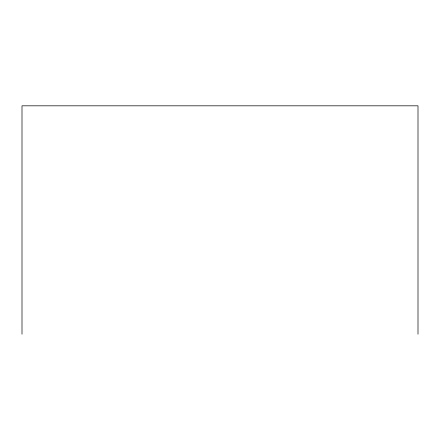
<?xml version="1.0" encoding="UTF-8"?>
<svg xmlns="http://www.w3.org/2000/svg" width="440" height="440" viewBox="0 0 440 440"><rect width="100%" height="100%" fill="white"/><g stroke="black" fill="none" stroke-linecap="round" stroke-linejoin="round"><path stroke-width="0.66" d="M418 334.18L418 105.82L22 105.82L22 334.18"/></g></svg>
